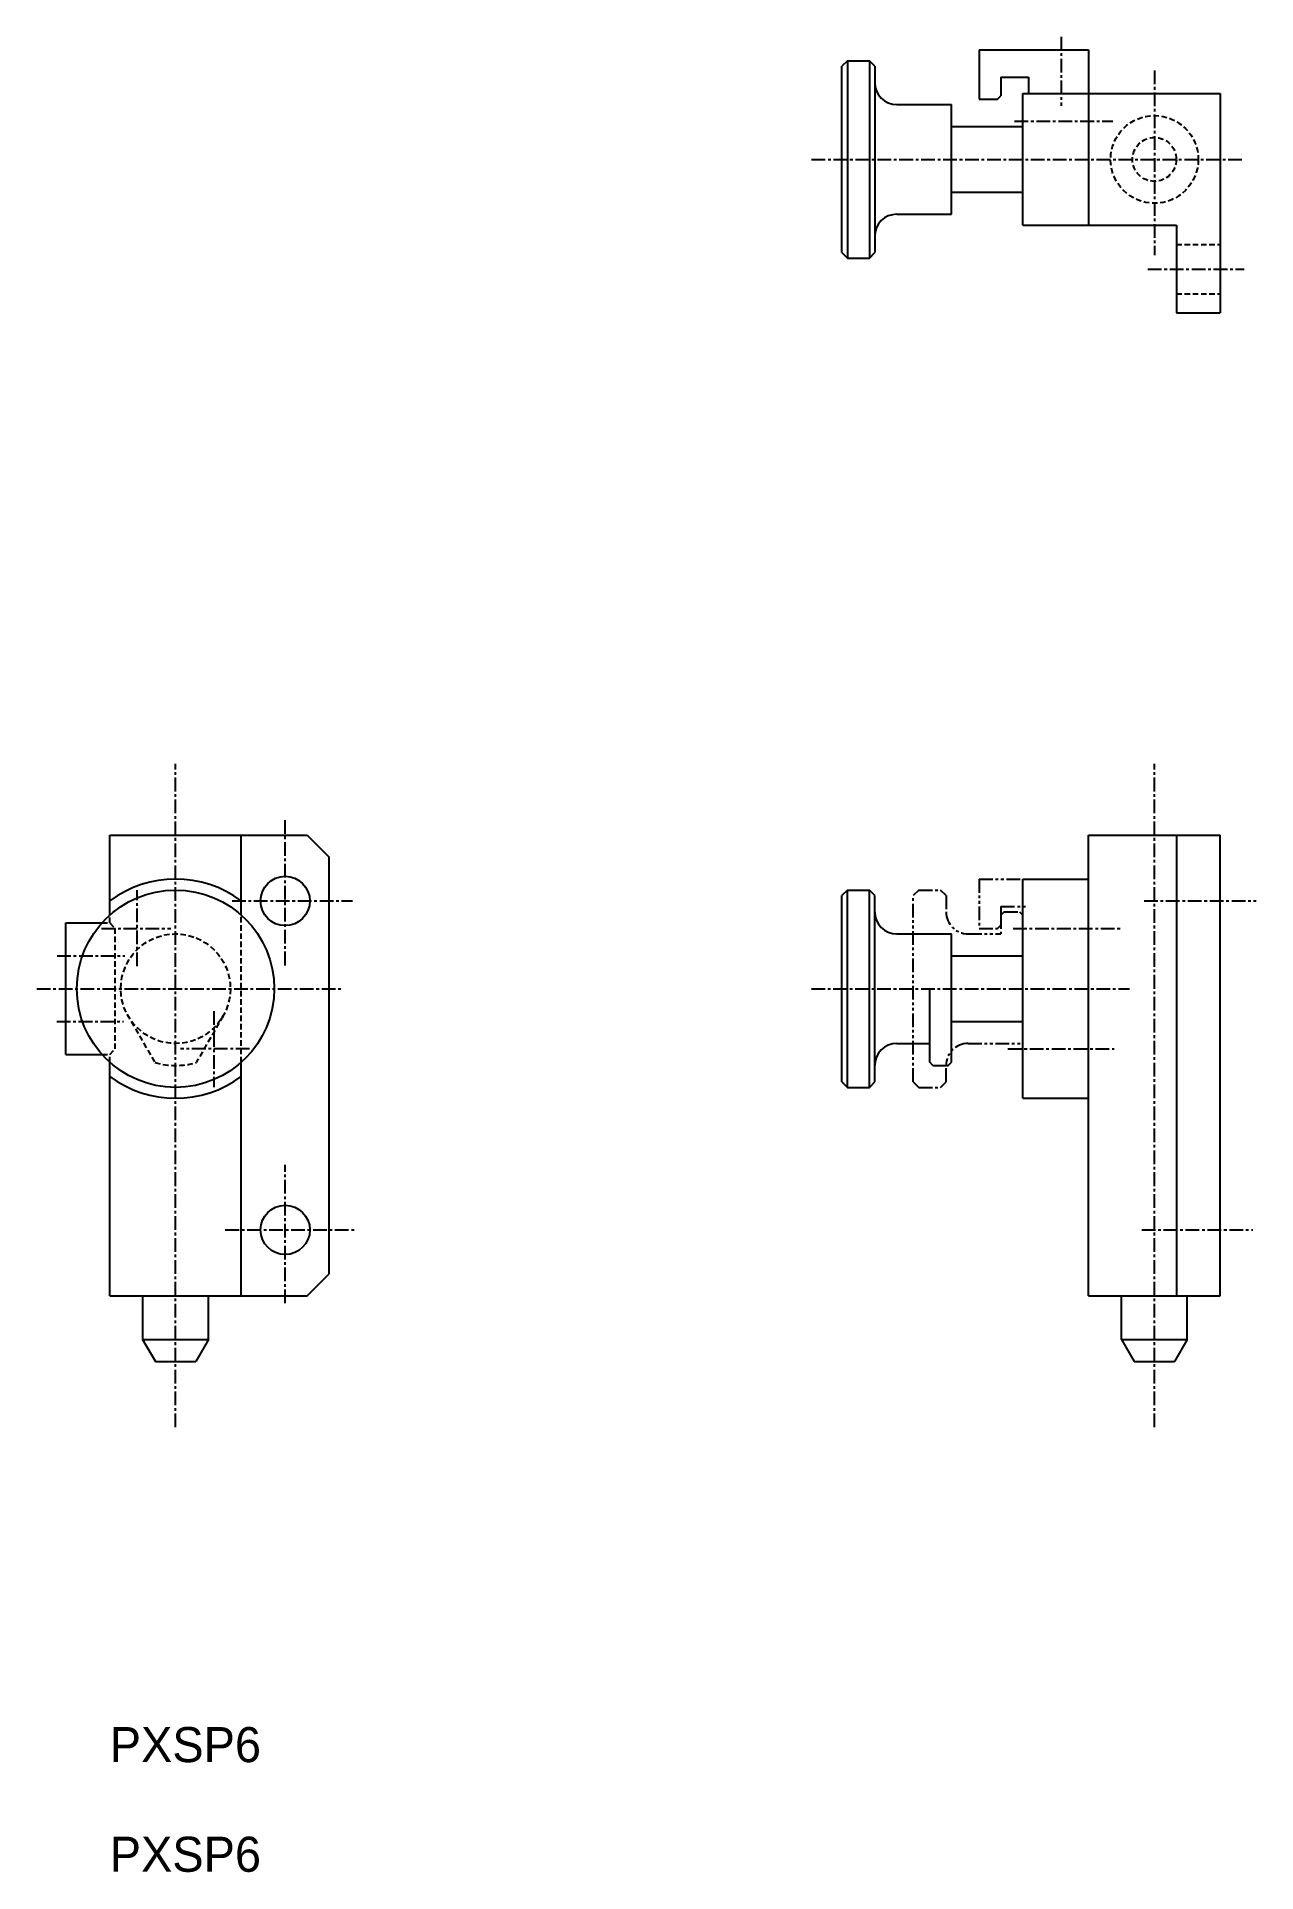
# Model space of a CAD drawing. Extents: x -6706 to -6595, y -532 to -365.
import ezdxf

# ---------------------------------------------------------------- set-up
doc = ezdxf.new("R2010")
doc.units = 0
for name, pattern in [('CENTER', [2, 1.25, -0.25, 0.25, -0.25]), ('DASHED', [0.75, 0.5, -0.25]), ('PHANTOM', [2.5, 1.25, -0.25, 0.25, -0.25, 0.25, -0.25])]:
    doc.linetypes.add(name, pattern=pattern)
doc.layers.get('0').update_dxf_attribs({"linetype": 'CONTINUOUS'})
doc.layers.add('CENTER', color=1, linetype='CENTER')

msp = doc.modelspace()

# ---------------------------------------------------------------- linework, layer by layer
at = {"color": 7, "linetype": 'CONTINUOUS'}
for p, q in [((-6620.5, -366.17, -1606.54), (-6620.5, -370.67, -1606.54)), ((-6620.5, -366.17, -1606.54), (-6610.5, -366.17, -1606.54)), ((-6610.5, -366.17, -1606.54), (-6610.5, -382.17, -1606.54)), ((-6632.5, -367.17, -1606.54), (-6633, -367.67, -1606.54)), ((-6633, -384.67, -1606.54), (-6633, -367.67, -1606.54)), ((-6632.5, -367.17, -1606.54), (-6630.5, -367.17, -1606.54)), ((-6632.5, -367.17, -1606.54), (-6632.5, -385.17, -1606.54)), ((-6630, -367.67, -1606.54), (-6630.5, -367.17, -1606.54)), ((-6630.5, -367.17, -1606.54), (-6630.5, -385.17, -1606.54)), ((-6630, -367.67, -1606.54), (-6630, -384.67, -1606.54)), ((-6618.5, -368.67, -1606.54), (-6618.5, -370.37, -1606.54)), ((-6618.5, -368.67, -1606.54), (-6616, -368.67, -1606.54)), ((-6616, -368.67, -1606.54), (-6616, -370.17, -1606.54)), ((-6628, -371.17, -1606.54), (-6623, -371.17, -1606.54)), ((-6623, -381.17, -1606.54), (-6623, -371.17, -1606.54)), ((-6620.5, -370.67, -1606.54), (-6618.8, -370.67, -1606.54)), ((-6618.8, -370.67, -1606.54), (-6618.5, -370.37, -1606.54)), ((-6616.5, -370.17, -1606.54), (-6598.5, -370.17, -1606.54)), ((-6616.5, -382.17, -1606.54), (-6616.5, -370.17, -1606.54)), ((-6598.5, -370.17, -1606.54), (-6598.5, -390.17, -1606.54)), ((-6623, -373.17, -1606.54), (-6616.5, -373.17, -1606.54)), ((-6623, -379.17, -1606.54), (-6616.5, -379.17, -1606.54)), ((-6628, -381.17, -1606.54), (-6623, -381.17, -1606.54)), ((-6616.5, -382.17, -1606.54), (-6602.5, -382.17, -1606.54)), ((-6602.5, -382.17, -1606.54), (-6602.5, -390.17, -1606.54)), ((-6633, -384.67, -1606.54), (-6632.5, -385.17, -1606.54)), ((-6630.5, -385.17, -1606.54), (-6630, -384.67, -1606.54)), ((-6632.5, -385.17, -1606.54), (-6630.5, -385.17, -1606.54)), ((-6602.5, -390.17, -1606.54), (-6598.5, -390.17, -1606.54)), ((-6699.79, -437.81, -1606.54), (-6681.79, -437.81, -1606.54)), ((-6699.79, -445.1, -1606.54), (-6699.79, -437.81, -1606.54)), ((-6687.79, -445.1, -1606.54), (-6687.79, -437.81, -1606.54)), ((-6681.79, -437.81, -1606.54), (-6679.79, -439.81, -1606.54)), ((-6610.5, -437.81, -1606.54), (-6598.5, -437.81, -1606.54)), ((-6610.5, -479.81, -1606.54), (-6610.5, -437.81, -1606.54)), ((-6602.5, -437.81, -1606.54), (-6602.5, -479.81, -1606.54)), ((-6598.5, -479.81, -1606.54), (-6598.5, -437.81, -1606.54)), ((-6679.79, -477.81, -1606.54), (-6679.79, -439.81, -1606.54)), ((-6616.5, -441.81, -1606.54), (-6610.5, -441.81, -1606.54)), ((-6616.5, -461.81, -1606.54), (-6616.5, -441.81, -1606.54)), ((-6632.5, -442.81, -1606.54), (-6633, -443.31, -1606.54)), ((-6633, -460.31, -1606.54), (-6633, -443.31, -1606.54)), ((-6632.5, -442.81, -1606.54), (-6630.5, -442.81, -1606.54)), ((-6632.5, -460.81, -1606.54), (-6632.5, -442.81, -1606.54)), ((-6630, -443.31, -1606.54), (-6630.5, -442.81, -1606.54)), ((-6630.5, -460.81, -1606.54), (-6630.5, -442.81, -1606.54)), ((-6630, -460.31, -1606.54), (-6630, -443.31, -1606.54)), ((-6703.79, -457.81, -1606.54), (-6703.79, -445.81, -1606.54)), ((-6703.79, -445.81, -1606.54), (-6700.5, -445.81, -1606.54)), ((-6628, -446.81, -1606.54), (-6623, -446.81, -1606.54)), ((-6623, -458.51, -1606.54), (-6623, -446.81, -1606.54)), ((-6623, -448.81, -1606.54), (-6616.5, -448.81, -1606.54)), ((-6625, -458.51, -1606.54), (-6625, -451.81, -1606.54)), ((-6623, -454.81, -1606.54), (-6616.5, -454.81, -1606.54)), ((-6628, -456.81, -1606.54), (-6625, -456.81, -1606.54)), ((-6703.79, -457.81, -1606.54), (-6700.5, -457.81, -1606.54)), ((-6699.79, -479.81, -1606.54), (-6699.79, -458.52, -1606.54)), ((-6687.79, -479.81, -1606.54), (-6687.79, -458.52, -1606.54)), ((-6624.7, -458.81, -1606.54), (-6625, -458.51, -1606.54)), ((-6623.3, -458.81, -1606.54), (-6623, -458.51, -1606.54)), ((-6633, -460.31, -1606.54), (-6632.5, -460.81, -1606.54)), ((-6630.5, -460.81, -1606.54), (-6630, -460.31, -1606.54)), ((-6624.7, -458.81, -1606.54), (-6623.3, -458.81, -1606.54)), ((-6632.5, -460.81, -1606.54), (-6630.5, -460.81, -1606.54)), ((-6616.5, -461.81, -1606.54), (-6610.5, -461.81, -1606.54)), ((-6681.79, -479.81, -1606.54), (-6679.79, -477.81, -1606.54)), ((-6699.79, -479.81, -1606.54), (-6681.79, -479.81, -1606.54)), ((-6696.79, -479.81, -1606.54), (-6696.79, -483.81, -1606.54)), ((-6690.79, -483.81, -1606.54), (-6690.79, -479.81, -1606.54)), ((-6610.5, -479.81, -1606.54), (-6598.5, -479.81, -1606.54)), ((-6607.5, -483.81, -1606.54), (-6607.5, -479.81, -1606.54)), ((-6601.5, -483.81, -1606.54), (-6601.5, -479.81, -1606.54)), ((-6696.79, -483.81, -1606.54), (-6695.63, -485.81, -1606.54)), ((-6696.79, -483.81, -1606.54), (-6690.79, -483.81, -1606.54)), ((-6690.79, -483.81, -1606.54), (-6691.94, -485.81, -1606.54)), ((-6607.5, -483.81, -1606.54), (-6606.35, -485.81, -1606.54)), ((-6607.5, -483.81, -1606.54), (-6601.5, -483.81, -1606.54)), ((-6601.5, -483.81, -1606.54), (-6602.66, -485.81, -1606.54)), ((-6695.63, -485.81, -1606.54), (-6691.94, -485.81, -1606.54)), ((-6606.35, -485.81, -1606.54), (-6602.66, -485.81, -1606.54))]:
    msp.add_line(p, q, dxfattribs=at)
at = {"color": 3, "linetype": 'DASHED'}
for p, q in [((-6602.5, -383.92, -1606.54), (-6598.5, -383.92, -1606.54)), ((-6602.5, -388.42, -1606.54), (-6598.5, -388.42, -1606.54)), ((-6699.79, -445.81, -1606.54), (-6699.79, -445.1, -1606.54)), ((-6687.79, -458.52, -1606.54), (-6687.79, -445.1, -1606.54)), ((-6700.5, -445.81, -1606.54), (-6699.79, -445.81, -1606.54)), ((-6699.79, -445.81, -1606.54), (-6699.29, -446.31, -1606.54)), ((-6699.29, -457.31, -1606.54), (-6699.29, -446.31, -1606.54)), ((-6697.83, -454.81, -1606.54), (-6695.67, -458.55, -1606.54)), ((-6689.46, -454.31, -1606.54), (-6691.91, -458.55, -1606.54)), ((-6700.5, -457.81, -1606.54), (-6699.79, -457.81, -1606.54)), ((-6699.79, -457.81, -1606.54), (-6699.29, -457.31, -1606.54)), ((-6699.79, -458.52, -1606.54), (-6699.79, -457.81, -1606.54))]:
    msp.add_line(p, q, dxfattribs=at)
at = {"color": 3, "linetype": 'PHANTOM'}
for p, q in [((-6620.5, -441.81, -1606.54), (-6620.5, -446.31, -1606.54)), ((-6620.5, -441.81, -1606.54), (-6616.5, -441.81, -1606.54)), ((-6626, -442.81, -1606.54), (-6626.5, -443.31, -1606.54)), ((-6626.5, -460.31, -1606.54), (-6626.5, -443.31, -1606.54)), ((-6626, -442.81, -1606.54), (-6624, -442.81, -1606.54)), ((-6623.5, -443.31, -1606.54), (-6624, -442.81, -1606.54)), ((-6623.5, -443.31, -1606.54), (-6623.5, -444.81, -1606.54)), ((-6618.5, -444.31, -1606.54), (-6618.5, -446.01, -1606.54)), ((-6618.5, -444.31, -1606.54), (-6616, -444.31, -1606.54)), ((-6618.2, -444.81, -1606.54), (-6618.5, -445.11, -1606.54)), ((-6618.5, -445.11, -1606.54), (-6618.5, -446.81, -1606.54)), ((-6618.2, -444.81, -1606.54), (-6616.8, -444.81, -1606.54)), ((-6616.8, -444.81, -1606.54), (-6616.5, -445.11, -1606.54)), ((-6621.5, -446.81, -1606.54), (-6618.5, -446.81, -1606.54)), ((-6620.5, -446.31, -1606.54), (-6618.8, -446.31, -1606.54)), ((-6618.8, -446.31, -1606.54), (-6618.5, -446.01, -1606.54)), ((-6621.5, -456.81, -1606.54), (-6616.5, -456.81, -1606.54)), ((-6626.5, -460.31, -1606.54), (-6626, -460.81, -1606.54)), ((-6624, -460.81, -1606.54), (-6623.5, -460.31, -1606.54)), ((-6623.5, -460.31, -1606.54), (-6623.5, -458.81, -1606.54)), ((-6626, -460.81, -1606.54), (-6624, -460.81, -1606.54))]:
    msp.add_line(p, q, dxfattribs=at)
at = {"color": 3, "linetype": 'DASHED'}
for centre, radius in [((-6604.5, -376.17, -1606.54), 4), ((-6604.5, -376.17, -1606.54), 2), ((-6693.79, -451.81, -1606.54), 5)]:
    msp.add_circle(centre, radius, dxfattribs=at)
at = {"color": 7, "linetype": 'CONTINUOUS'}
for centre, radius in [((-6683.79, -443.81, -1606.54), 2.25), ((-6693.79, -451.81, -1606.54), 9), ((-6683.79, -473.81, -1606.54), 2.25)]:
    msp.add_circle(centre, radius, dxfattribs=at)
for centre, radius, start, end in [((-6628, -369.17, -1606.54), 2, 180, 270), ((-6628, -383.17, -1606.54), 2, 90, 180), ((-6693.79, -451.81, -1606.54), 10, 53.1301, 126.8699), ((-6628, -444.81, -1606.54), 2, 180, 270), ((-6628, -458.81, -1606.54), 2, 90, 180), ((-6693.79, -451.81, -1606.54), 10, 233.1301, 306.8699)]:
    msp.add_arc(centre, radius, start, end, dxfattribs=at)
at = {"color": 3, "linetype": 'PHANTOM'}
for centre, start, end in [((-6621.5, -444.81, -1606.54), 180, 270), ((-6621.5, -458.81, -1606.54), 90, 180)]:
    msp.add_arc(centre, 2, start, end, dxfattribs=at)
at = {"color": 3, "linetype": 'DASHED'}
msp.add_arc((-6693.79, -451.81, -1606.54), 7, 254.4153, 285.5847, dxfattribs=at)
at = {"layer": 'CENTER', "color": 1, "linetype": 'CENTER'}
for p, q in [((-6613, -364.98, -1606.54), (-6613, -371.28, -1606.54)), ((-6604.5, -368.06, -1606.54), (-6604.5, -384.9, -1606.54)), ((-6617.26, -372.67, -1606.54), (-6608.28, -372.67, -1606.54)), ((-6635.77, -376.17, -1606.54), (-6596.33, -376.17, -1606.54)), ((-6605.1, -386.17, -1606.54), (-6596.33, -386.17, -1606.54)), ((-6693.79, -491.81, -1606.54), (-6693.79, -431.31, -1606.54)), ((-6604.5, -491.81, -1606.54), (-6604.5, -431.31, -1606.54)), ((-6683.79, -449.68, -1606.54), (-6683.79, -436.45, -1606.54)), ((-6697.29, -449.75, -1606.54), (-6697.29, -442.83, -1606.54)), ((-6688.64, -443.81, -1606.54), (-6677.66, -443.81, -1606.54)), ((-6605.45, -443.81, -1606.54), (-6595.21, -443.81, -1606.54)), ((-6700.53, -446.31, -1606.54), (-6694.23, -446.31, -1606.54)), ((-6617.39, -446.31, -1606.54), (-6607.49, -446.31, -1606.54)), ((-6704.59, -448.81, -1606.54), (-6698.42, -448.81, -1606.54)), ((-6706.45, -451.81, -1606.54), (-6678.5, -451.81, -1606.54)), ((-6635.79, -451.81, -1606.54), (-6606.76, -451.81, -1606.54)), ((-6704.63, -454.81, -1606.54), (-6698.55, -454.81, -1606.54)), ((-6690.29, -453.86, -1606.54), (-6690.29, -460.78, -1606.54)), ((-6687.04, -457.31, -1606.54), (-6693.34, -457.31, -1606.54)), ((-6617.87, -457.31, -1606.54), (-6608.16, -457.31, -1606.54)), ((-6683.79, -480.5, -1606.54), (-6683.79, -467.89, -1606.54)), ((-6689.25, -473.81, -1606.54), (-6677.36, -473.81, -1606.54)), ((-6605.66, -473.81, -1606.54), (-6595.51, -473.81, -1606.54))]:
    msp.add_line(p, q, dxfattribs=at)

# ---------------------------------------------------------------- texts
at = {"color": 7, "linetype": 'CONTINUOUS'}
for p in [(-6699.79, -522.36, -1606.54), (-6699.79, -532.36, -1606.54)]:
    msp.add_text('PXSP6', height=3.2, dxfattribs=at).set_placement(p)

doc.saveas('drawing.dxf')
